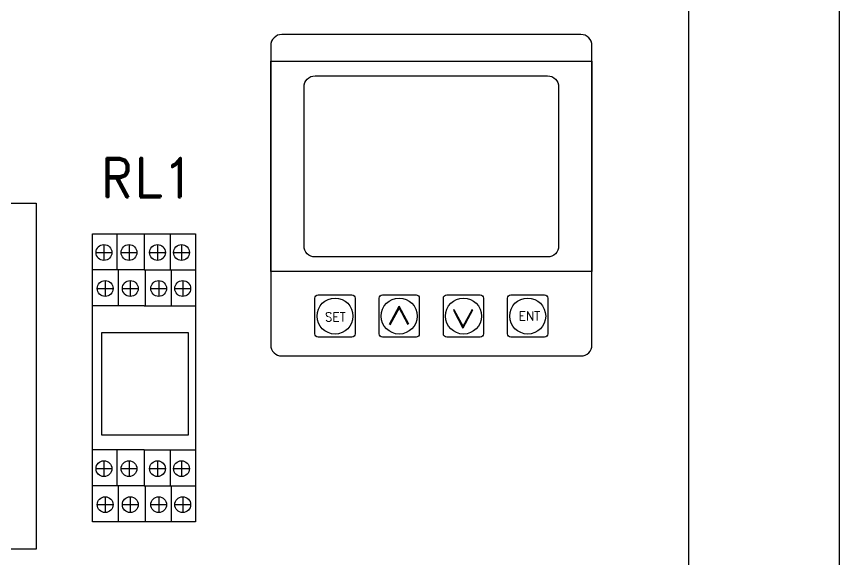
# Model space of a CAD drawing. Header units: inches. Extents: x 784 to 2184505, y 7 to 371504.
# Drawn here: x 1422246 to 1459563, y 297702 to 322298 of the extents above; entities that cross this region are included whole.
import ezdxf

# ---------------------------------------------------------------- set-up
doc = ezdxf.new("R2010")
doc.units = ezdxf.units.IN
doc.header["$MEASUREMENT"] = 0
doc.layers.add('DRAWING', color=7, linetype='Continuous')
doc.styles.add('ROMANC', font='romanc.shx', dxfattribs={"height": 5})
doc.styles.add('ROMAND', font='romand', dxfattribs={"height": 3})

# ---------------------------------------------------------------- blocks, each defined once
blk = doc.blocks.new('A$C5BFA26A9')
at = {"layer": 'DRAWING', "color": 7, "ltscale": 50}
for p, q in [((9.97, 117.06), (9.97, 102.43)), ((20.96, 117.06), (20.96, 102.43)), ((31.56, 117.06), (31.56, 102.43)), ((4.66, 112.63), (4.66, 106.19)), ((14.87, 112.63), (14.87, 106.19)), ((26.42, 112.63), (26.42, 106.19)), ((36.2, 112.63), (36.2, 106.19)), ((1.44, 109.41), (7.88, 109.41)), ((11.64, 109.41), (18.09, 109.41)), ((23.2, 109.41), (29.64, 109.41)), ((32.98, 109.41), (39.42, 109.41)), ((20.96, 102.43), (0, 102.43)), ((10.48, 102.43), (10.48, 87.8)), ((20.96, 102.43), (41.93, 102.43)), ((21.47, 102.43), (21.47, 87.8)), ((32.07, 102.43), (32.07, 87.8)), ((5.17, 98), (5.17, 91.56)), ((15.37, 98), (15.37, 91.56)), ((26.93, 98), (26.93, 91.56)), ((36.71, 98), (36.71, 91.56)), ((1.95, 94.78), (8.39, 94.78)), ((12.15, 94.78), (18.6, 94.78)), ((23.71, 94.78), (30.15, 94.78)), ((33.49, 94.78), (39.93, 94.78)), ((20.96, 87.8), (0, 87.8)), ((20.96, 87.8), (41.93, 87.8)), ((20.96, 29.26), (0, 29.26)), ((9.97, 29.26), (9.97, 14.63)), ((20.96, 29.26), (20.96, 14.63)), ((20.96, 29.26), (41.93, 29.26)), ((31.56, 29.26), (31.56, 14.63)), ((4.66, 24.83), (4.66, 18.39)), ((14.87, 24.83), (14.87, 18.39)), ((26.42, 24.83), (26.42, 18.39)), ((36.2, 24.83), (36.2, 18.39)), ((1.44, 21.61), (7.88, 21.61)), ((11.64, 21.61), (18.09, 21.61)), ((23.2, 21.61), (29.64, 21.61)), ((32.98, 21.61), (39.42, 21.61)), ((20.96, 14.63), (0, 14.63)), ((10.48, 14.63), (10.48, 0)), ((20.96, 14.63), (41.93, 14.63)), ((21.47, 14.63), (21.47, 0)), ((32.07, 14.63), (32.07, 0)), ((5.17, 10.2), (5.17, 3.75)), ((15.37, 10.2), (15.37, 3.75)), ((26.93, 10.2), (26.93, 3.75)), ((36.71, 10.2), (36.71, 3.75)), ((1.95, 6.98), (8.39, 6.98)), ((12.15, 6.98), (18.6, 6.98)), ((23.71, 6.98), (30.15, 6.98)), ((33.49, 6.98), (39.93, 6.98))]:
    blk.add_line(p, q, dxfattribs=at)
for points in [[(0, 117.06), (41.93, 117.06), (41.93, 0), (0, 0)], [(3.77, 76.9), (38.88, 76.9), (38.88, 35.23), (3.77, 35.23)]]:
    blk.add_lwpolyline(points, close=True, dxfattribs=at)
for centre in [(4.66, 109.41), (14.87, 109.41), (26.42, 109.41), (36.2, 109.41), (5.17, 94.78), (15.37, 94.78), (26.93, 94.78), (36.71, 94.78), (4.66, 21.61), (14.87, 21.61), (26.42, 21.61), (36.2, 21.61), (5.17, 6.98), (15.37, 6.98), (26.93, 6.98), (36.71, 6.98)]:
    blk.add_circle(centre, 3.22, dxfattribs=at)

msp = doc.modelspace()

# ---------------------------------------------------------------- hatches: boundary and pattern name
h = msp.add_hatch(color=256)
h.dxf.hatch_style = 1
h.paths.add_polyline_path([(1439165.41543, 308358.8085), (1439581.10872, 309137.31557), (1439600.7998, 309100.43825), (1439191.08893, 308333.135)])
h.paths.add_polyline_path([(1439620.49089, 309137.31557), (1440036.18418, 308358.8085), (1440010.51068, 308333.135), (1439600.7998, 309100.43825), (1439620.49089, 309137.31557)])
h.paths.add_polyline_path([(1439600.7998, 309174.19288), (1439620.49089, 309137.31557), (1439600.7998, 309100.43825), (1439581.10872, 309137.31557)])
h = msp.add_hatch(color=256)
h.dxf.hatch_style = 1
h.paths.add_polyline_path([(1442055.41543, 308999.57726), (1442471.10872, 308221.07019), (1442490.7998, 308257.9475), (1442081.08893, 309025.25076)])
h.paths.add_polyline_path([(1442510.49089, 308221.07019), (1442926.18418, 308999.57726), (1442900.51068, 309025.25076), (1442490.7998, 308257.9475), (1442510.49089, 308221.07019)])
h.paths.add_polyline_path([(1442490.7998, 308184.19288), (1442510.49089, 308221.07019), (1442490.7998, 308257.9475), (1442471.10872, 308221.07019)])

# ---------------------------------------------------------------- linework, layer by layer
for p, q in [((1439165.41543, 308358.8085, 12132.91572), (1439600.7998, 309174.19288, 12132.91572)), ((1439191.08893, 308333.135, 12132.91572), (1439620.49089, 309137.31557, 12132.91572)), ((1440010.51068, 308333.135, 12132.91572), (1439581.10872, 309137.31557, 12132.91572)), ((1440036.18418, 308358.8085, 12132.91572), (1439600.7998, 309174.19288, 12132.91572)), ((1442081.08893, 309025.25076, 12132.91572), (1442055.41543, 308999.57726, 12132.91572)), ((1442055.41543, 308999.57726, 12132.91572), (1442490.7998, 308184.19288, 12132.91572)), ((1442081.08893, 309025.25076, 12132.91572), (1442510.49089, 308221.07019, 12132.91572)), ((1442900.51068, 309025.25076, 12132.91572), (1442471.10872, 308221.07019, 12132.91572)), ((1442926.18418, 308999.57726, 12132.91572), (1442490.7998, 308184.19288, 12132.91572)), ((1442900.51068, 309025.25076, 12132.91572), (1442926.18418, 308999.57726, 12132.91572))]:
    msp.add_line(p, q)
for points, elevation in [([(1401396.46915, 275966.90802), (1459563.29154, 275966.90802), (1459563.29154, 357544.85256), (1401396.46915, 357544.85256)], 24265.83144), ([(1433776.7998, 320266.98743), (1448336.7998, 320266.98743), (1448336.7998, 310748.55256), (1433776.7998, 310748.55256)], 12132.91572), ([(1415632.76617, 313847.07036), (1423135.21476, 313847.07036), (1423135.21476, 298165.26054), (1415632.76617, 298165.26054)], 23719.85023)]:
    msp.add_lwpolyline(points, close=True, dxfattribs=dict(elevation=elevation))
at = {"color": 3, "elevation": 12132.91572}
msp.add_lwpolyline([(1408115.85706, 283145.53928), (1452734.61407, 283145.53928), (1452734.61407, 352391.99007), (1408115.85706, 352391.99007)], close=True, dxfattribs=at)
at = {"elevation": 12132.91572}
for points in [[(1447836.7998, 321481.99007), (1434276.7998, 321481.99007, 0.4142135624), (1433776.7998, 320981.99007), (1433776.7998, 307421.99007, 0.4142135624), (1434276.7998, 306921.99007), (1447836.7998, 306921.99007, 0.4142135624), (1448336.7998, 307421.99007), (1448336.7998, 320981.99007, 0.4142135624)], [(1435785.23468, 319609.77955), (1446328.36493, 319609.77955, -0.4142135624), (1446828.36493, 319109.77955), (1446828.36493, 311905.76043, -0.4142135624), (1446328.36493, 311405.76043), (1435785.23468, 311405.76043, -0.4142135624), (1435285.23468, 311905.76043), (1435285.23468, 319109.77955, -0.4142135624)], [(1435927.9998, 309684.92726), (1437449.5998, 309684.92726, -0.4142135624), (1437599.5998, 309534.92726), (1437599.5998, 307924.22726, -0.4142135624), (1437449.5998, 307774.22726), (1435927.9998, 307774.22726, -0.4142135624), (1435777.9998, 307924.22726), (1435777.9998, 309534.92726, -0.4142135624)], [(1438839.9998, 309684.92726), (1440361.5998, 309684.92726, -0.4142135624), (1440511.5998, 309534.92726), (1440511.5998, 307924.22726, -0.4142135624), (1440361.5998, 307774.22726), (1438839.9998, 307774.22726, -0.4142135624), (1438689.9998, 307924.22726), (1438689.9998, 309534.92726, -0.4142135624)], [(1441751.9998, 309684.92726), (1443273.5998, 309684.92726, -0.4142135624), (1443423.5998, 309534.92726), (1443423.5998, 307924.22726, -0.4142135624), (1443273.5998, 307774.22726), (1441751.9998, 307774.22726, -0.4142135624), (1441601.9998, 307924.22726), (1441601.9998, 309534.92726, -0.4142135624)], [(1444663.9998, 309684.92726), (1446185.5998, 309684.92726, -0.4142135624), (1446335.5998, 309534.92726), (1446335.5998, 307924.22726, -0.4142135624), (1446185.5998, 307774.22726), (1444663.9998, 307774.22726, -0.4142135624), (1444513.9998, 307924.22726), (1444513.9998, 309534.92726, -0.4142135624)]]:
    msp.add_lwpolyline(points, format="xyb", close=True, dxfattribs=at)
for centre in [(1436688.7998, 308729.57726, 12132.91572), (1439600.7998, 308729.57726, 12132.91572), (1442512.7998, 308729.57726, 12132.91572), (1445424.7998, 308729.57726, 12132.91572)]:
    msp.add_circle(centre, 815.38438)

# ---------------------------------------------------------------- block references
at = {"color": 7, "linetype": 'ByBlock', "ltscale": 75, "xscale": 111.4925968712632, "yscale": 111.4925968712632, "zscale": 111.4925968712632}
msp.add_blockref('A$C5BFA26A9', (1425692.18155, 299408.55136, 11586.93451), dxfattribs=at)

# ---------------------------------------------------------------- texts
at = {"style": 'ROMAND'}
msp.add_text('RL1', height=1786.142187, dxfattribs=at).set_placement((1426015.49617, 314111.82525, 3533926675928.91016))
at = {"linetype": 'Continuous', "char_height": 400, "attachment_point": 8, "style": 'ROMANC'}
for s, insert in [('SET', (1436702.04732, 308487.97451, 23719.85023)), ('ENT', (1445508.04732, 308527.97451, 23719.85023))]:
    msp.add_mtext(s, dxfattribs=dict(at, insert=insert))

doc.saveas('drawing.dxf')
